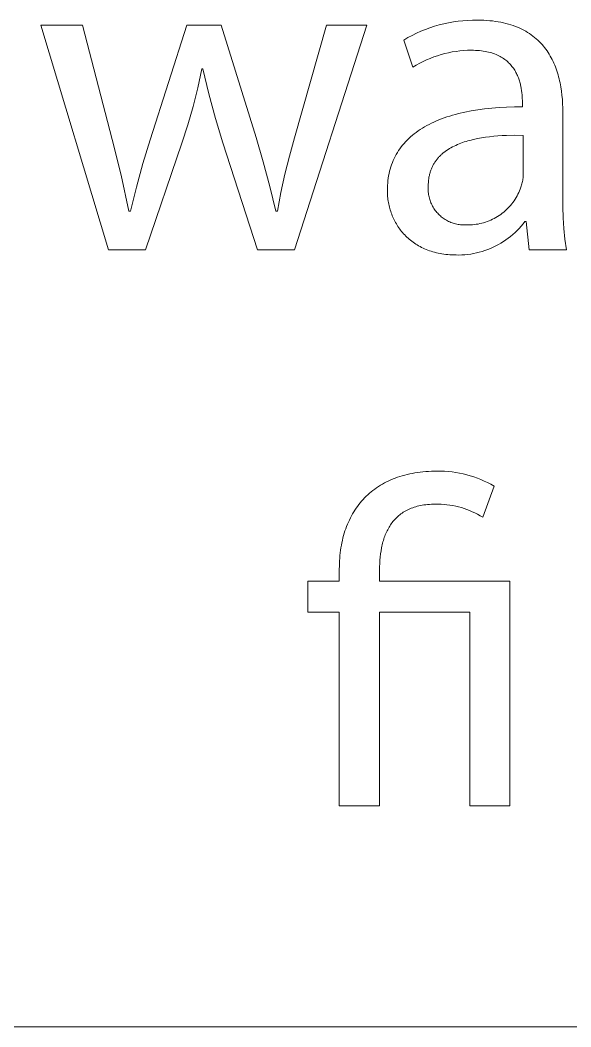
# Model space of a CAD drawing. Header units: millimetres. Extents: x 578 to 4608, y -138 to 2677.
# Drawn here: x 3517.2 to 3565.2, y -138.3 to -50.8 of the extents above; entities that cross this region are included whole.
import ezdxf

# ---------------------------------------------------------------- set-up
doc = ezdxf.new("R2010")
doc.units = ezdxf.units.MM
doc.header["$MEASUREMENT"] = 0
doc.layers.add('Domyślny', color=7, linetype='Continuous', true_color=0x000000)

msp = doc.modelspace()

# ---------------------------------------------------------------- linework, layer by layer
at = {"layer": 'Domyślny', "color": 18, "lineweight": 15, "true_color": 0x000000}
for p, q in [((3524.937, -70.781), (3519.045, -51.254)), ((3519.045, -51.254), (3522.669, -51.254)), ((3522.669, -51.254), (3525.259, -61.185)), ((3528.56, -61.212), (3531.754, -51.254)), ((3531.754, -51.254), (3534.734, -51.254)), ((3534.734, -51.254), (3537.767, -61.024)), ((3541.108, -61.051), (3543.9, -51.254)), ((3547.416, -51.254), (3541.108, -70.781)), ((3543.9, -51.254), (3547.416, -51.254)), ((3552.115, -51.777), (3552.505, -51.62)), ((3552.505, -51.62), (3552.9, -51.475)), ((3552.9, -51.475), (3553.3, -51.345)), ((3553.3, -51.345), (3553.704, -51.228)), ((3553.704, -51.228), (3554.112, -51.126)), ((3554.112, -51.126), (3554.523, -51.037)), ((3554.523, -51.037), (3554.937, -50.963)), ((3554.937, -50.963), (3555.353, -50.903)), ((3555.353, -50.903), (3555.771, -50.858)), ((3555.771, -50.858), (3556.191, -50.828)), ((3556.191, -50.828), (3556.611, -50.811)), ((3556.611, -50.811), (3557.032, -50.81)), ((3557.032, -50.81), (3557.308, -50.813)), ((3557.308, -50.813), (3557.577, -50.822)), ((3557.577, -50.822), (3557.841, -50.836)), ((3557.841, -50.836), (3558.097, -50.857)), ((3558.097, -50.857), (3558.348, -50.882)), ((3558.348, -50.882), (3558.592, -50.914)), ((3558.592, -50.914), (3558.83, -50.951)), ((3558.83, -50.951), (3559.062, -50.993)), ((3559.062, -50.993), (3559.287, -51.04)), ((3559.287, -51.04), (3559.507, -51.092)), ((3559.507, -51.092), (3559.721, -51.15)), ((3559.721, -51.15), (3559.93, -51.212)), ((3559.93, -51.212), (3560.132, -51.279)), ((3560.132, -51.279), (3560.329, -51.351)), ((3560.329, -51.351), (3560.52, -51.428)), ((3560.52, -51.428), (3560.705, -51.508)), ((3560.705, -51.508), (3560.886, -51.594)), ((3560.886, -51.594), (3561.06, -51.684)), ((3550.617, -52.541), (3550.981, -52.331)), ((3550.981, -52.331), (3551.353, -52.133)), ((3551.353, -52.133), (3551.731, -51.949)), ((3551.731, -51.949), (3552.115, -51.777)), ((3561.06, -51.684), (3561.23, -51.778)), ((3561.23, -51.778), (3561.394, -51.876)), ((3561.394, -51.876), (3561.553, -51.978)), ((3561.553, -51.978), (3561.706, -52.084)), ((3561.706, -52.084), (3561.855, -52.194)), ((3561.855, -52.194), (3561.999, -52.307)), ((3561.999, -52.307), (3562.138, -52.425)), ((3562.138, -52.425), (3562.272, -52.545)), ((3551.422, -54.89), (3550.617, -52.541)), ((3562.272, -52.545), (3562.401, -52.67)), ((3562.401, -52.67), (3562.525, -52.797)), ((3562.525, -52.797), (3562.645, -52.928)), ((3562.645, -52.928), (3562.76, -53.062)), ((3562.76, -53.062), (3562.871, -53.199)), ((3562.871, -53.199), (3562.977, -53.34)), ((3562.977, -53.34), (3563.079, -53.483)), ((3552.914, -54.133), (3552.606, -54.263)), ((3553.227, -54.013), (3552.914, -54.133)), ((3553.544, -53.904), (3553.227, -54.013)), ((3553.864, -53.806), (3553.544, -53.904)), ((3554.187, -53.719), (3553.864, -53.806)), ((3554.514, -53.643), (3554.187, -53.719)), ((3554.842, -53.578), (3554.514, -53.643)), ((3555.173, -53.525), (3554.842, -53.578)), ((3555.506, -53.483), (3555.173, -53.525)), ((3555.839, -53.453), (3555.506, -53.483)), ((3556.174, -53.434), (3555.839, -53.453)), ((3556.509, -53.427), (3556.174, -53.434)), ((3556.693, -53.429), (3556.509, -53.427)), ((3556.872, -53.435), (3556.693, -53.429)), ((3557.046, -53.446), (3556.872, -53.435)), ((3557.215, -53.46), (3557.046, -53.446)), ((3557.379, -53.478), (3557.215, -53.46)), ((3557.539, -53.5), (3557.379, -53.478)), ((3557.693, -53.526), (3557.539, -53.5)), ((3557.843, -53.555), (3557.693, -53.526)), ((3557.989, -53.588), (3557.843, -53.555)), ((3558.129, -53.624), (3557.989, -53.588)), ((3558.266, -53.663), (3558.129, -53.624)), ((3558.397, -53.706), (3558.266, -53.663)), ((3558.525, -53.752), (3558.397, -53.706)), ((3558.648, -53.801), (3558.525, -53.752)), ((3558.767, -53.852), (3558.648, -53.801)), ((3558.882, -53.907), (3558.767, -53.852)), ((3558.993, -53.964), (3558.882, -53.907)), ((3559.1, -54.024), (3558.993, -53.964)), ((3559.203, -54.087), (3559.1, -54.024)), ((3559.302, -54.151), (3559.203, -54.087)), ((3559.397, -54.219), (3559.302, -54.151)), ((3559.489, -54.288), (3559.397, -54.219)), ((3563.079, -53.483), (3563.177, -53.628)), ((3563.177, -53.628), (3563.27, -53.777)), ((3563.27, -53.777), (3563.36, -53.928)), ((3563.36, -53.928), (3563.445, -54.081)), ((3563.445, -54.081), (3563.526, -54.237)), ((3563.526, -54.237), (3563.603, -54.395)), ((3533.069, -55.052), (3532.703, -56.685)), ((3533.15, -55.052), (3533.069, -55.052)), ((3533.664, -57.208), (3533.15, -55.052)), ((3551.71, -54.718), (3551.422, -54.89)), ((3552.003, -54.556), (3551.71, -54.718)), ((3552.302, -54.405), (3552.003, -54.556)), ((3552.606, -54.263), (3552.302, -54.405)), ((3559.577, -54.36), (3559.489, -54.288)), ((3559.661, -54.433), (3559.577, -54.36)), ((3559.742, -54.509), (3559.661, -54.433)), ((3559.82, -54.586), (3559.742, -54.509)), ((3559.894, -54.665), (3559.82, -54.586)), ((3559.965, -54.746), (3559.894, -54.665)), ((3560.033, -54.829), (3559.965, -54.746)), ((3560.098, -54.912), (3560.033, -54.829)), ((3560.159, -54.998), (3560.098, -54.912)), ((3560.218, -55.084), (3560.159, -54.998)), ((3560.273, -55.172), (3560.218, -55.084)), ((3563.603, -54.395), (3563.676, -54.555)), ((3563.676, -54.555), (3563.746, -54.718)), ((3563.746, -54.718), (3563.812, -54.882)), ((3563.812, -54.882), (3563.874, -55.049)), ((3563.874, -55.049), (3563.932, -55.217)), ((3560.326, -55.261), (3560.273, -55.172)), ((3560.376, -55.351), (3560.326, -55.261)), ((3560.423, -55.441), (3560.376, -55.351)), ((3560.468, -55.533), (3560.423, -55.441)), ((3560.51, -55.625), (3560.468, -55.533)), ((3560.55, -55.718), (3560.51, -55.625)), ((3560.587, -55.811), (3560.55, -55.718)), ((3560.622, -55.904), (3560.587, -55.811)), ((3560.654, -55.998), (3560.622, -55.904)), ((3563.932, -55.217), (3563.987, -55.387)), ((3563.987, -55.387), (3564.039, -55.558)), ((3564.039, -55.558), (3564.087, -55.731)), ((3564.087, -55.731), (3564.132, -55.905)), ((3564.132, -55.905), (3564.173, -56.081)), ((3532.703, -56.685), (3532.287, -58.306)), ((3560.685, -56.093), (3560.654, -55.998)), ((3560.713, -56.187), (3560.685, -56.093)), ((3560.739, -56.281), (3560.713, -56.187)), ((3560.763, -56.376), (3560.739, -56.281)), ((3560.785, -56.47), (3560.763, -56.376)), ((3560.806, -56.563), (3560.785, -56.47)), ((3560.841, -56.75), (3560.806, -56.563)), ((3560.87, -56.934), (3560.841, -56.75)), ((3564.173, -56.081), (3564.212, -56.258)), ((3564.212, -56.258), (3564.247, -56.436)), ((3564.247, -56.436), (3564.279, -56.615)), ((3564.279, -56.615), (3564.335, -56.976)), ((3534.246, -59.347), (3533.664, -57.208)), ((3560.893, -57.115), (3560.87, -56.934)), ((3560.911, -57.293), (3560.893, -57.115)), ((3560.923, -57.466), (3560.911, -57.293)), ((3560.931, -57.633), (3560.923, -57.466)), ((3560.936, -57.795), (3560.931, -57.633)), ((3564.335, -56.976), (3564.379, -57.34)), ((3564.379, -57.34), (3564.412, -57.706)), ((3564.412, -57.706), (3564.436, -58.073)), ((3532.287, -58.306), (3531.823, -59.914)), ((3556.476, -58.698), (3557.053, -58.604)), ((3557.053, -58.604), (3557.65, -58.524)), ((3557.65, -58.524), (3558.267, -58.459)), ((3558.267, -58.459), (3558.905, -58.41)), ((3558.905, -58.41), (3559.562, -58.375)), ((3559.562, -58.375), (3560.24, -58.356)), ((3560.24, -58.356), (3560.937, -58.352)), ((3560.937, -57.95), (3560.936, -57.795)), ((3560.937, -58.352), (3560.937, -57.95)), ((3564.436, -58.073), (3564.449, -58.441)), ((3564.449, -58.441), (3564.454, -58.808)), ((3534.895, -61.467), (3534.246, -59.347)), ((3553.457, -59.571), (3553.68, -59.479)), ((3553.68, -59.479), (3553.907, -59.39)), ((3553.907, -59.39), (3554.14, -59.304)), ((3554.14, -59.304), (3554.379, -59.222)), ((3554.379, -59.222), (3554.623, -59.144)), ((3554.623, -59.144), (3554.872, -59.069)), ((3554.872, -59.069), (3555.126, -58.998)), ((3555.126, -58.998), (3555.386, -58.931)), ((3555.386, -58.931), (3555.921, -58.807)), ((3555.921, -58.807), (3556.476, -58.698)), ((3564.454, -58.808), (3564.454, -66.109)), ((3531.823, -59.914), (3531.311, -61.507)), ((3551.875, -60.439), (3552.053, -60.318)), ((3552.053, -60.318), (3552.237, -60.201)), ((3552.237, -60.201), (3552.427, -60.087)), ((3552.427, -60.087), (3552.622, -59.977)), ((3552.622, -59.977), (3552.823, -59.87)), ((3552.823, -59.87), (3553.029, -59.767)), ((3553.029, -59.767), (3553.24, -59.667)), ((3553.24, -59.667), (3553.457, -59.571)), ((3525.259, -61.185), (3526.032, -64.281)), ((3527.935, -63.259), (3528.56, -61.212)), ((3537.767, -61.024), (3538.402, -63.133)), ((3540.67, -62.621), (3541.108, -61.051)), ((3550.782, -61.379), (3550.921, -61.235)), ((3550.921, -61.235), (3551.066, -61.093)), ((3551.066, -61.093), (3551.217, -60.956)), ((3551.217, -60.956), (3551.373, -60.821)), ((3551.373, -60.821), (3551.534, -60.69)), ((3551.534, -60.69), (3551.702, -60.563)), ((3551.702, -60.563), (3551.875, -60.439)), ((3556.698, -61.177), (3556.367, -61.259)), ((3557.036, -61.105), (3556.698, -61.177)), ((3557.382, -61.041), (3557.036, -61.105)), ((3557.733, -60.987), (3557.382, -61.041)), ((3558.09, -60.941), (3557.733, -60.987)), ((3558.451, -60.903), (3558.09, -60.941)), ((3558.815, -60.872), (3558.451, -60.903)), ((3559.181, -60.849), (3558.815, -60.872)), ((3559.549, -60.832), (3559.181, -60.849)), ((3560.286, -60.816), (3559.549, -60.832)), ((3561.018, -60.822), (3560.286, -60.816)), ((3561.018, -64.204), (3561.018, -60.822)), ((3531.311, -61.507), (3528.158, -70.781)), ((3537.887, -70.781), (3534.895, -61.467)), ((3550.172, -62.153), (3550.283, -61.991)), ((3550.283, -61.991), (3550.399, -61.833)), ((3550.399, -61.833), (3550.521, -61.679)), ((3550.521, -61.679), (3550.649, -61.527)), ((3550.649, -61.527), (3550.782, -61.379)), ((3554.468, -62.055), (3554.344, -62.137)), ((3554.595, -61.976), (3554.468, -62.055)), ((3554.726, -61.9), (3554.595, -61.976)), ((3554.861, -61.827), (3554.726, -61.9)), ((3554.998, -61.758), (3554.861, -61.827)), ((3555.139, -61.691), (3554.998, -61.758)), ((3555.283, -61.627), (3555.139, -61.691)), ((3555.43, -61.566), (3555.283, -61.627)), ((3555.58, -61.508), (3555.43, -61.566)), ((3555.732, -61.453), (3555.58, -61.508)), ((3555.887, -61.401), (3555.732, -61.453)), ((3556.045, -61.351), (3555.887, -61.401)), ((3556.205, -61.303), (3556.045, -61.351)), ((3556.367, -61.259), (3556.205, -61.303)), ((3540.277, -64.203), (3540.67, -62.621)), ((3549.707, -63.009), (3549.788, -62.831)), ((3549.788, -62.831), (3549.875, -62.657)), ((3549.875, -62.657), (3549.969, -62.485)), ((3549.969, -62.485), (3550.067, -62.317)), ((3550.067, -62.317), (3550.172, -62.153)), ((3553.453, -62.973), (3553.411, -63.03)), ((3553.497, -62.916), (3553.453, -62.973)), ((3553.542, -62.861), (3553.497, -62.916)), ((3553.588, -62.807), (3553.542, -62.861)), ((3553.635, -62.753), (3553.588, -62.807)), ((3553.683, -62.701), (3553.635, -62.753)), ((3553.733, -62.649), (3553.683, -62.701)), ((3553.783, -62.598), (3553.733, -62.649)), ((3553.834, -62.548), (3553.783, -62.598)), ((3553.887, -62.499), (3553.834, -62.548)), ((3553.941, -62.451), (3553.887, -62.499)), ((3553.995, -62.403), (3553.941, -62.451)), ((3554.051, -62.357), (3553.995, -62.403)), ((3554.107, -62.311), (3554.051, -62.357)), ((3554.224, -62.223), (3554.107, -62.311)), ((3554.344, -62.137), (3554.224, -62.223)), ((3527.362, -65.322), (3527.935, -63.259)), ((3538.402, -63.133), (3538.979, -65.259)), ((3549.39, -63.947), (3549.441, -63.753)), ((3549.441, -63.753), (3549.499, -63.562)), ((3549.499, -63.562), (3549.562, -63.374)), ((3549.562, -63.374), (3549.632, -63.19)), ((3549.632, -63.19), (3549.707, -63.009)), ((3552.972, -63.861), (3552.947, -63.932)), ((3552.997, -63.791), (3552.972, -63.861)), ((3553.025, -63.722), (3552.997, -63.791)), ((3553.054, -63.654), (3553.025, -63.722)), ((3553.084, -63.587), (3553.054, -63.654)), ((3553.115, -63.522), (3553.084, -63.587)), ((3553.147, -63.457), (3553.115, -63.522)), ((3553.181, -63.393), (3553.147, -63.457)), ((3553.216, -63.33), (3553.181, -63.393)), ((3553.253, -63.268), (3553.216, -63.33)), ((3553.291, -63.207), (3553.253, -63.268)), ((3553.329, -63.147), (3553.291, -63.207)), ((3553.37, -63.088), (3553.329, -63.147)), ((3553.411, -63.03), (3553.37, -63.088)), ((3526.032, -64.281), (3526.708, -67.399)), ((3539.931, -65.796), (3540.277, -64.203)), ((3549.243, -64.754), (3549.271, -64.548)), ((3549.271, -64.548), (3549.304, -64.344)), ((3549.304, -64.344), (3549.344, -64.144)), ((3549.344, -64.144), (3549.39, -63.947)), ((3552.779, -64.698), (3552.771, -64.781)), ((3552.789, -64.617), (3552.779, -64.698)), ((3552.801, -64.536), (3552.789, -64.617)), ((3552.814, -64.457), (3552.801, -64.536)), ((3552.829, -64.379), (3552.814, -64.457)), ((3552.845, -64.302), (3552.829, -64.379)), ((3552.862, -64.225), (3552.845, -64.302)), ((3552.881, -64.15), (3552.862, -64.225)), ((3552.902, -64.076), (3552.881, -64.15)), ((3552.924, -64.004), (3552.902, -64.076)), ((3552.947, -63.932), (3552.924, -64.004)), ((3560.95, -64.828), (3560.969, -64.725)), ((3560.969, -64.725), (3560.986, -64.621)), ((3560.986, -64.621), (3560.999, -64.517)), ((3560.999, -64.517), (3561.008, -64.413)), ((3561.008, -64.413), (3561.015, -64.308)), ((3561.015, -64.308), (3561.018, -64.204)), ((3526.842, -67.399), (3527.362, -65.322)), ((3538.979, -65.259), (3539.498, -67.399)), ((3549.194, -65.613), (3549.197, -65.393)), ((3549.196, -65.745), (3549.194, -65.613)), ((3549.197, -65.393), (3549.207, -65.177)), ((3549.207, -65.177), (3549.222, -64.964)), ((3549.222, -64.964), (3549.243, -64.754)), ((3552.744, -65.318), (3552.741, -65.426)), ((3552.741, -65.426), (3552.741, -65.534)), ((3552.741, -65.534), (3552.745, -65.642)), ((3552.751, -65.21), (3552.744, -65.318)), ((3552.752, -65.122), (3552.751, -65.21)), ((3552.754, -65.035), (3552.752, -65.122)), ((3552.758, -64.949), (3552.754, -65.035)), ((3552.763, -64.864), (3552.758, -64.949)), ((3552.771, -64.781), (3552.763, -64.864)), ((3560.685, -65.641), (3560.747, -65.487)), ((3560.747, -65.487), (3560.803, -65.331)), ((3560.803, -65.331), (3560.839, -65.232)), ((3560.839, -65.232), (3560.871, -65.133)), ((3560.871, -65.133), (3560.901, -65.032)), ((3560.901, -65.032), (3560.927, -64.93)), ((3560.927, -64.93), (3560.95, -64.828)), ((3539.632, -67.399), (3539.931, -65.796)), ((3549.2, -65.878), (3549.196, -65.745)), ((3549.208, -66.01), (3549.2, -65.878)), ((3549.218, -66.142), (3549.208, -66.01)), ((3549.231, -66.274), (3549.218, -66.142)), ((3549.248, -66.405), (3549.231, -66.274)), ((3549.267, -66.536), (3549.248, -66.405)), ((3552.745, -65.642), (3552.753, -65.75)), ((3552.753, -65.75), (3552.765, -65.857)), ((3552.765, -65.857), (3552.78, -65.964)), ((3552.78, -65.964), (3552.799, -66.071)), ((3552.799, -66.071), (3552.822, -66.176)), ((3552.822, -66.176), (3552.848, -66.281)), ((3552.848, -66.281), (3552.878, -66.385)), ((3552.878, -66.385), (3552.911, -66.488)), ((3552.911, -66.488), (3552.948, -66.59)), ((3560.208, -66.513), (3560.299, -66.374)), ((3560.299, -66.374), (3560.387, -66.233)), ((3560.387, -66.233), (3560.469, -66.089)), ((3560.469, -66.089), (3560.546, -65.942)), ((3560.546, -65.942), (3560.618, -65.793)), ((3560.618, -65.793), (3560.685, -65.641)), ((3564.454, -66.109), (3564.455, -67.046)), ((3549.289, -66.667), (3549.267, -66.536)), ((3549.314, -66.797), (3549.289, -66.667)), ((3549.342, -66.926), (3549.314, -66.797)), ((3549.373, -67.054), (3549.342, -66.926)), ((3549.407, -67.182), (3549.373, -67.054)), ((3549.444, -67.309), (3549.407, -67.182)), ((3549.484, -67.435), (3549.444, -67.309)), ((3552.948, -66.59), (3552.988, -66.69)), ((3552.988, -66.69), (3553.032, -66.789)), ((3553.032, -66.789), (3553.079, -66.886)), ((3553.079, -66.886), (3553.129, -66.982)), ((3553.129, -66.982), (3553.183, -67.075)), ((3553.183, -67.075), (3553.24, -67.167)), ((3553.24, -67.167), (3553.3, -67.257)), ((3553.3, -67.257), (3553.363, -67.345)), ((3553.363, -67.345), (3553.429, -67.431)), ((3559.44, -67.381), (3559.562, -67.269)), ((3559.562, -67.269), (3559.681, -67.152)), ((3559.681, -67.152), (3559.795, -67.032)), ((3559.795, -67.032), (3559.904, -66.907)), ((3559.904, -66.907), (3560.01, -66.779)), ((3560.01, -66.779), (3560.111, -66.648)), ((3560.111, -66.648), (3560.208, -66.513)), ((3564.455, -67.046), (3564.486, -67.983)), ((3526.708, -67.399), (3526.842, -67.399)), ((3539.498, -67.399), (3539.632, -67.399)), ((3549.527, -67.56), (3549.484, -67.435)), ((3549.573, -67.684), (3549.527, -67.56)), ((3549.621, -67.807), (3549.573, -67.684)), ((3549.673, -67.929), (3549.621, -67.807)), ((3549.727, -68.049), (3549.673, -67.929)), ((3549.785, -68.169), (3549.727, -68.049)), ((3549.845, -68.287), (3549.785, -68.169)), ((3553.429, -67.431), (3553.498, -67.514)), ((3553.498, -67.514), (3553.57, -67.595)), ((3553.57, -67.595), (3553.644, -67.673)), ((3553.644, -67.673), (3553.721, -67.749)), ((3553.721, -67.749), (3553.801, -67.822)), ((3553.801, -67.822), (3553.883, -67.892)), ((3553.883, -67.892), (3553.968, -67.959)), ((3553.968, -67.959), (3554.054, -68.024)), ((3554.054, -68.024), (3554.143, -68.085)), ((3554.143, -68.085), (3554.234, -68.144)), ((3554.234, -68.144), (3554.327, -68.199)), ((3554.327, -68.199), (3554.422, -68.251)), ((3558.038, -68.253), (3558.191, -68.188)), ((3558.191, -68.188), (3558.341, -68.118)), ((3558.341, -68.118), (3558.489, -68.042)), ((3558.489, -68.042), (3558.634, -67.962)), ((3558.634, -67.962), (3558.777, -67.877)), ((3558.777, -67.877), (3558.916, -67.787)), ((3558.916, -67.787), (3559.052, -67.692)), ((3559.052, -67.692), (3559.185, -67.593)), ((3559.185, -67.593), (3559.315, -67.489)), ((3559.315, -67.489), (3559.44, -67.381)), ((3564.486, -67.983), (3564.548, -68.918)), ((3549.908, -68.403), (3549.845, -68.287)), ((3549.975, -68.518), (3549.908, -68.403)), ((3550.044, -68.632), (3549.975, -68.518)), ((3550.116, -68.744), (3550.044, -68.632)), ((3550.19, -68.855), (3550.116, -68.744)), ((3550.268, -68.963), (3550.19, -68.855)), ((3550.349, -69.07), (3550.268, -68.963)), ((3550.433, -69.176), (3550.349, -69.07)), ((3554.422, -68.251), (3554.519, -68.299)), ((3554.519, -68.299), (3554.617, -68.345)), ((3554.617, -68.345), (3554.716, -68.387)), ((3554.716, -68.387), (3554.817, -68.425)), ((3554.817, -68.425), (3554.92, -68.46)), ((3554.92, -68.46), (3555.023, -68.491)), ((3555.023, -68.491), (3555.127, -68.519)), ((3555.127, -68.519), (3555.233, -68.544)), ((3555.233, -68.544), (3555.339, -68.564)), ((3555.339, -68.564), (3555.446, -68.581)), ((3555.446, -68.581), (3555.553, -68.594)), ((3555.553, -68.594), (3555.66, -68.604)), ((3555.66, -68.604), (3555.768, -68.61)), ((3555.768, -68.61), (3555.876, -68.612)), ((3555.876, -68.612), (3555.985, -68.611)), ((3555.985, -68.611), (3556.092, -68.605)), ((3556.092, -68.605), (3556.258, -68.607)), ((3556.258, -68.607), (3556.424, -68.603)), ((3556.424, -68.603), (3556.59, -68.593)), ((3556.59, -68.593), (3556.755, -68.577)), ((3556.755, -68.577), (3556.92, -68.556)), ((3556.92, -68.556), (3557.083, -68.529)), ((3557.083, -68.529), (3557.246, -68.497)), ((3557.246, -68.497), (3557.408, -68.459)), ((3557.408, -68.459), (3557.568, -68.416)), ((3557.568, -68.416), (3557.726, -68.367)), ((3557.726, -68.367), (3557.883, -68.312)), ((3557.883, -68.312), (3558.038, -68.253)), ((3560.479, -69.093), (3560.295, -69.27)), ((3560.657, -68.909), (3560.479, -69.093)), ((3560.829, -68.72), (3560.657, -68.909)), ((3560.994, -68.525), (3560.829, -68.72)), ((3561.152, -68.324), (3560.994, -68.525)), ((3561.259, -68.324), (3561.152, -68.324)), ((3561.541, -70.78), (3561.259, -68.324)), ((3564.548, -68.918), (3564.64, -69.851)), ((3550.519, -69.279), (3550.433, -69.176)), ((3550.608, -69.38), (3550.519, -69.279)), ((3550.701, -69.479), (3550.608, -69.38)), ((3550.796, -69.577), (3550.701, -69.479)), ((3550.894, -69.672), (3550.796, -69.577)), ((3550.995, -69.765), (3550.894, -69.672)), ((3551.099, -69.855), (3550.995, -69.765)), ((3551.206, -69.944), (3551.099, -69.855)), ((3551.315, -70.03), (3551.206, -69.944)), ((3559.499, -69.91), (3559.286, -70.053)), ((3559.706, -69.761), (3559.499, -69.91)), ((3559.908, -69.604), (3559.706, -69.761)), ((3560.104, -69.44), (3559.908, -69.604)), ((3560.295, -69.27), (3560.104, -69.44)), ((3564.64, -69.851), (3564.762, -70.78)), ((3528.158, -70.781), (3524.937, -70.781)), ((3541.108, -70.781), (3537.887, -70.781)), ((3551.428, -70.113), (3551.315, -70.03)), ((3551.543, -70.194), (3551.428, -70.113)), ((3551.661, -70.273), (3551.543, -70.194)), ((3551.782, -70.348), (3551.661, -70.273)), ((3551.906, -70.421), (3551.782, -70.348)), ((3552.033, -70.492), (3551.906, -70.421)), ((3552.163, -70.559), (3552.033, -70.492)), ((3552.295, -70.624), (3552.163, -70.559)), ((3552.431, -70.686), (3552.295, -70.624)), ((3552.569, -70.744), (3552.431, -70.686)), ((3552.71, -70.8), (3552.569, -70.744)), ((3552.854, -70.852), (3552.71, -70.8)), ((3553.001, -70.901), (3552.854, -70.852)), ((3557.68, -70.831), (3557.436, -70.909)), ((3557.92, -70.744), (3557.68, -70.831)), ((3558.157, -70.649), (3557.92, -70.744)), ((3558.391, -70.545), (3558.157, -70.649)), ((3558.621, -70.434), (3558.391, -70.545)), ((3558.847, -70.315), (3558.621, -70.434)), ((3559.069, -70.187), (3558.847, -70.315)), ((3559.286, -70.053), (3559.069, -70.187)), ((3564.762, -70.78), (3561.541, -70.78)), ((3553.15, -70.947), (3553.001, -70.901)), ((3553.303, -70.99), (3553.15, -70.947)), ((3553.458, -71.029), (3553.303, -70.99)), ((3553.616, -71.065), (3553.458, -71.029)), ((3553.777, -71.098), (3553.616, -71.065)), ((3553.941, -71.126), (3553.777, -71.098)), ((3554.107, -71.151), (3553.941, -71.126)), ((3554.277, -71.173), (3554.107, -71.151)), ((3554.449, -71.191), (3554.277, -71.173)), ((3554.624, -71.204), (3554.449, -71.191)), ((3554.802, -71.214), (3554.624, -71.204)), ((3554.983, -71.22), (3554.802, -71.214)), ((3555.166, -71.222), (3554.983, -71.22)), ((3555.422, -71.223), (3555.166, -71.222)), ((3555.678, -71.215), (3555.422, -71.223)), ((3555.933, -71.197), (3555.678, -71.215)), ((3556.187, -71.171), (3555.933, -71.197)), ((3556.44, -71.136), (3556.187, -71.171)), ((3556.692, -71.093), (3556.44, -71.136)), ((3556.942, -71.04), (3556.692, -71.093)), ((3557.19, -70.979), (3556.942, -71.04)), ((3557.436, -70.909), (3557.19, -70.979)), ((3551.816, -90.127), (3552.049, -90.095)), ((3552.049, -90.095), (3552.285, -90.069)), ((3552.285, -90.069), (3552.526, -90.047)), ((3552.526, -90.047), (3552.77, -90.03)), ((3552.77, -90.03), (3553.018, -90.018)), ((3553.018, -90.018), (3553.269, -90.011)), ((3553.269, -90.011), (3553.524, -90.009)), ((3553.524, -90.009), (3553.849, -90.01)), ((3553.849, -90.01), (3554.173, -90.022)), ((3554.173, -90.022), (3554.497, -90.045)), ((3554.497, -90.045), (3554.82, -90.079)), ((3554.82, -90.079), (3555.142, -90.124)), ((3548.944, -91.034), (3549.124, -90.941)), ((3549.124, -90.941), (3549.308, -90.853)), ((3549.308, -90.853), (3549.497, -90.768)), ((3549.497, -90.768), (3549.689, -90.688)), ((3549.689, -90.688), (3549.884, -90.612)), ((3549.884, -90.612), (3550.084, -90.54)), ((3550.084, -90.54), (3550.287, -90.472)), ((3550.287, -90.472), (3550.494, -90.41)), ((3550.494, -90.41), (3550.705, -90.351)), ((3550.705, -90.351), (3550.92, -90.297)), ((3550.92, -90.297), (3551.138, -90.248)), ((3551.138, -90.248), (3551.36, -90.203)), ((3551.36, -90.203), (3551.586, -90.162)), ((3551.586, -90.162), (3551.816, -90.127)), ((3555.142, -90.124), (3555.462, -90.179)), ((3555.462, -90.179), (3555.779, -90.246)), ((3555.779, -90.246), (3556.095, -90.323)), ((3556.095, -90.323), (3556.408, -90.41)), ((3556.408, -90.41), (3556.717, -90.508)), ((3556.717, -90.508), (3557.023, -90.617)), ((3557.023, -90.617), (3557.326, -90.736)), ((3557.326, -90.736), (3557.624, -90.865)), ((3557.624, -90.865), (3557.917, -91.003)), ((3547.64, -91.926), (3547.789, -91.801)), ((3547.789, -91.801), (3547.942, -91.679)), ((3547.942, -91.679), (3548.099, -91.561)), ((3548.099, -91.561), (3548.26, -91.448)), ((3548.26, -91.448), (3548.425, -91.338)), ((3548.425, -91.338), (3548.594, -91.233)), ((3548.594, -91.233), (3548.767, -91.132)), ((3548.767, -91.132), (3548.944, -91.034)), ((3558.489, -91.31), (3557.483, -94.008)), ((3557.917, -91.003), (3558.206, -91.152)), ((3558.206, -91.152), (3558.489, -91.31)), ((3546.828, -92.759), (3546.954, -92.611)), ((3546.954, -92.611), (3547.083, -92.466)), ((3547.083, -92.466), (3547.216, -92.325)), ((3547.216, -92.325), (3547.353, -92.188)), ((3547.353, -92.188), (3547.495, -92.055)), ((3547.495, -92.055), (3547.64, -91.926)), ((3546.163, -93.724), (3546.264, -93.554)), ((3546.264, -93.554), (3546.368, -93.388)), ((3546.368, -93.388), (3546.477, -93.225)), ((3546.477, -93.225), (3546.59, -93.066)), ((3546.59, -93.066), (3546.707, -92.911)), ((3546.707, -92.911), (3546.828, -92.759)), ((3550.58, -93.583), (3550.476, -93.651)), ((3550.687, -93.517), (3550.58, -93.583)), ((3550.797, -93.454), (3550.687, -93.517)), ((3550.91, -93.395), (3550.797, -93.454)), ((3551.026, -93.338), (3550.91, -93.395)), ((3551.146, -93.285), (3551.026, -93.338)), ((3551.269, -93.234), (3551.146, -93.285)), ((3551.395, -93.187), (3551.269, -93.234)), ((3551.525, -93.143), (3551.395, -93.187)), ((3551.659, -93.102), (3551.525, -93.143)), ((3551.795, -93.064), (3551.659, -93.102)), ((3551.936, -93.03), (3551.795, -93.064)), ((3552.08, -92.999), (3551.936, -93.03)), ((3552.227, -92.972), (3552.08, -92.999)), ((3552.378, -92.948), (3552.227, -92.972)), ((3552.533, -92.928), (3552.378, -92.948)), ((3552.691, -92.911), (3552.533, -92.928)), ((3552.853, -92.898), (3552.691, -92.911)), ((3553.019, -92.888), (3552.853, -92.898)), ((3553.189, -92.883), (3553.019, -92.888)), ((3553.363, -92.881), (3553.189, -92.883)), ((3553.618, -92.879), (3553.363, -92.881)), ((3553.872, -92.887), (3553.618, -92.879)), ((3554.126, -92.903), (3553.872, -92.887)), ((3554.38, -92.928), (3554.126, -92.903)), ((3554.633, -92.961), (3554.38, -92.928)), ((3554.884, -93.003), (3554.633, -92.961)), ((3555.134, -93.053), (3554.884, -93.003)), ((3555.382, -93.112), (3555.134, -93.053)), ((3555.627, -93.179), (3555.382, -93.112)), ((3555.871, -93.255), (3555.627, -93.179)), ((3556.111, -93.339), (3555.871, -93.255)), ((3556.349, -93.431), (3556.111, -93.339)), ((3556.583, -93.53), (3556.349, -93.431)), ((3556.814, -93.638), (3556.583, -93.53)), ((3545.722, -94.625), (3545.802, -94.438)), ((3545.802, -94.438), (3545.886, -94.254)), ((3545.886, -94.254), (3545.974, -94.074)), ((3545.974, -94.074), (3546.066, -93.898)), ((3546.066, -93.898), (3546.163, -93.724)), ((3549.607, -94.482), (3549.536, -94.578)), ((3549.681, -94.387), (3549.607, -94.482)), ((3549.758, -94.295), (3549.681, -94.387)), ((3549.837, -94.206), (3549.758, -94.295)), ((3549.92, -94.119), (3549.837, -94.206)), ((3550.005, -94.034), (3549.92, -94.119)), ((3550.093, -93.952), (3550.005, -94.034)), ((3550.184, -93.873), (3550.093, -93.952)), ((3550.279, -93.796), (3550.184, -93.873)), ((3550.376, -93.722), (3550.279, -93.796)), ((3550.476, -93.651), (3550.376, -93.722)), ((3557.041, -93.754), (3556.814, -93.638)), ((3557.264, -93.877), (3557.041, -93.754)), ((3557.483, -94.008), (3557.264, -93.877)), ((3545.444, -95.404), (3545.507, -95.205)), ((3545.507, -95.205), (3545.575, -95.008)), ((3545.575, -95.008), (3545.646, -94.815)), ((3545.646, -94.815), (3545.722, -94.625)), ((3549.114, -95.316), (3549.064, -95.43)), ((3549.166, -95.205), (3549.114, -95.316)), ((3549.221, -95.095), (3549.166, -95.205)), ((3549.279, -94.987), (3549.221, -95.095)), ((3549.339, -94.882), (3549.279, -94.987)), ((3549.402, -94.778), (3549.339, -94.882)), ((3549.468, -94.677), (3549.402, -94.778)), ((3549.536, -94.578), (3549.468, -94.677)), ((3545.193, -96.45), (3545.235, -96.235)), ((3545.235, -96.235), (3545.281, -96.023)), ((3545.281, -96.023), (3545.331, -95.813)), ((3545.331, -95.813), (3545.386, -95.607)), ((3545.386, -95.607), (3545.444, -95.404)), ((3548.813, -96.149), (3548.78, -96.275)), ((3548.849, -96.025), (3548.813, -96.149)), ((3548.887, -95.902), (3548.849, -96.025)), ((3548.928, -95.782), (3548.887, -95.902)), ((3548.971, -95.663), (3548.928, -95.782)), ((3549.016, -95.545), (3548.971, -95.663)), ((3549.064, -95.43), (3549.016, -95.545)), ((3545.07, -97.34), (3545.095, -97.113)), ((3545.095, -97.113), (3545.123, -96.889)), ((3545.123, -96.889), (3545.156, -96.668)), ((3545.156, -96.668), (3545.193, -96.45)), ((3548.644, -96.926), (3548.604, -97.196)), ((3548.692, -96.661), (3548.644, -96.926)), ((3548.719, -96.531), (3548.692, -96.661)), ((3548.748, -96.402), (3548.719, -96.531)), ((3548.78, -96.275), (3548.748, -96.402)), ((3545.024, -98.038), (3545.035, -97.803)), ((3545.035, -97.803), (3545.051, -97.57)), ((3545.051, -97.57), (3545.07, -97.34)), ((3548.548, -97.75), (3548.531, -98.034)), ((3548.573, -97.471), (3548.548, -97.75)), ((3548.604, -97.196), (3548.573, -97.471)), ((3545.015, -98.517), (3545.017, -98.276)), ((3545.015, -99.564), (3545.015, -98.517)), ((3545.017, -98.276), (3545.024, -98.038)), ((3548.521, -98.321), (3548.518, -98.611)), ((3548.518, -98.611), (3548.518, -99.564)), ((3548.531, -98.034), (3548.521, -98.321)), ((3542.277, -102.275), (3542.277, -99.564)), ((3542.277, -99.564), (3545.015, -99.564)), ((3548.518, -99.564), (3559.858, -99.564)), ((3559.858, -99.564), (3559.858, -119.091)), ((3545.015, -102.275), (3542.277, -102.275)), ((3545.015, -119.091), (3545.015, -102.275)), ((3556.356, -102.275), (3548.518, -102.275)), ((3548.518, -102.275), (3548.518, -119.091)), ((3556.356, -119.091), (3556.356, -102.275)), ((3548.518, -119.091), (3545.015, -119.091)), ((3559.858, -119.091), (3556.356, -119.091)), ((4604.455, -138.305), (578.038, -138.305)), ((4604.455, -138.305), (3085.218, -138.305))]:
    msp.add_line(p, q, dxfattribs=at)

doc.saveas('drawing.dxf')
